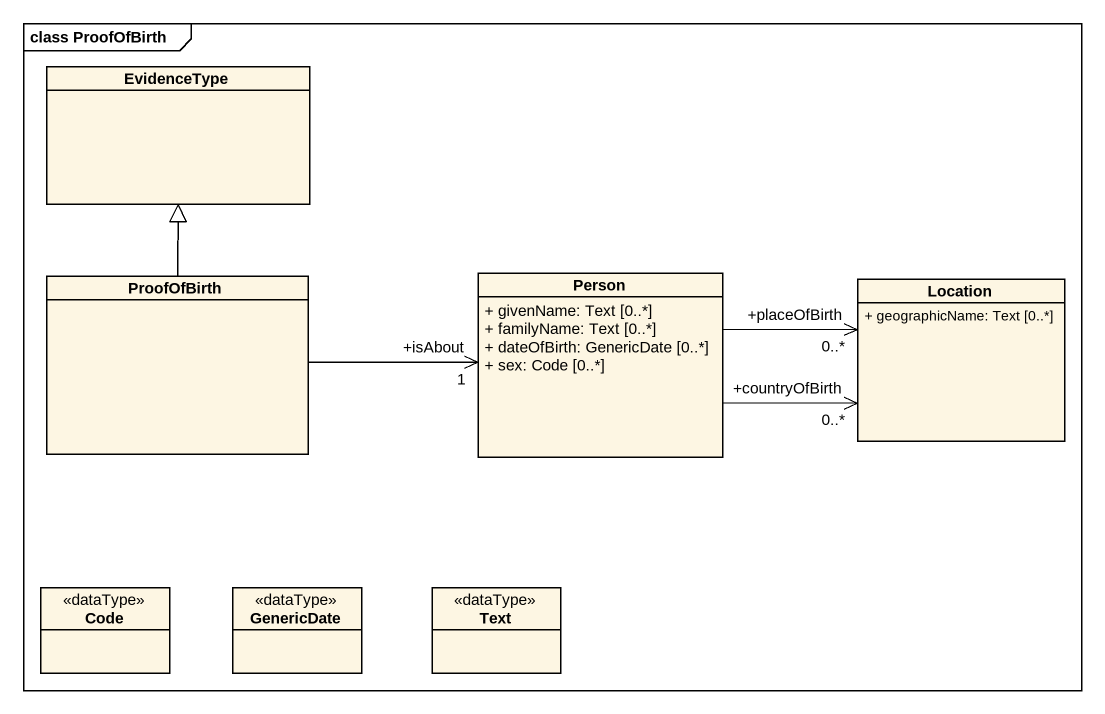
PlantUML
@startuml
mainframe class ProofOfBirth
hide circle
hide empty members
skinparam classAttributeIconSize 0
class EvidenceType
class ProofOfBirth
class "Person" as Person_ {
  + givenName: Text [0..*]
  + familyName: Text [0..*]
  + dateOfBirth: GenericDate [0..*]
  + sex: Code [0..*]
}
class Location {
  + geographicName: Text [0..*]
}
class Code <<dataType>>
class GenericDate <<dataType>>
class Text <<dataType>>
ProofOfBirth -up-|> EvidenceType
ProofOfBirth -right-> "+isAbout\n1" Person_
Person_ -right-> "+placeOfBirth\n0..*" Location
Person_ -right-> "+countryOfBirth\n0..*" Location
@enduml
